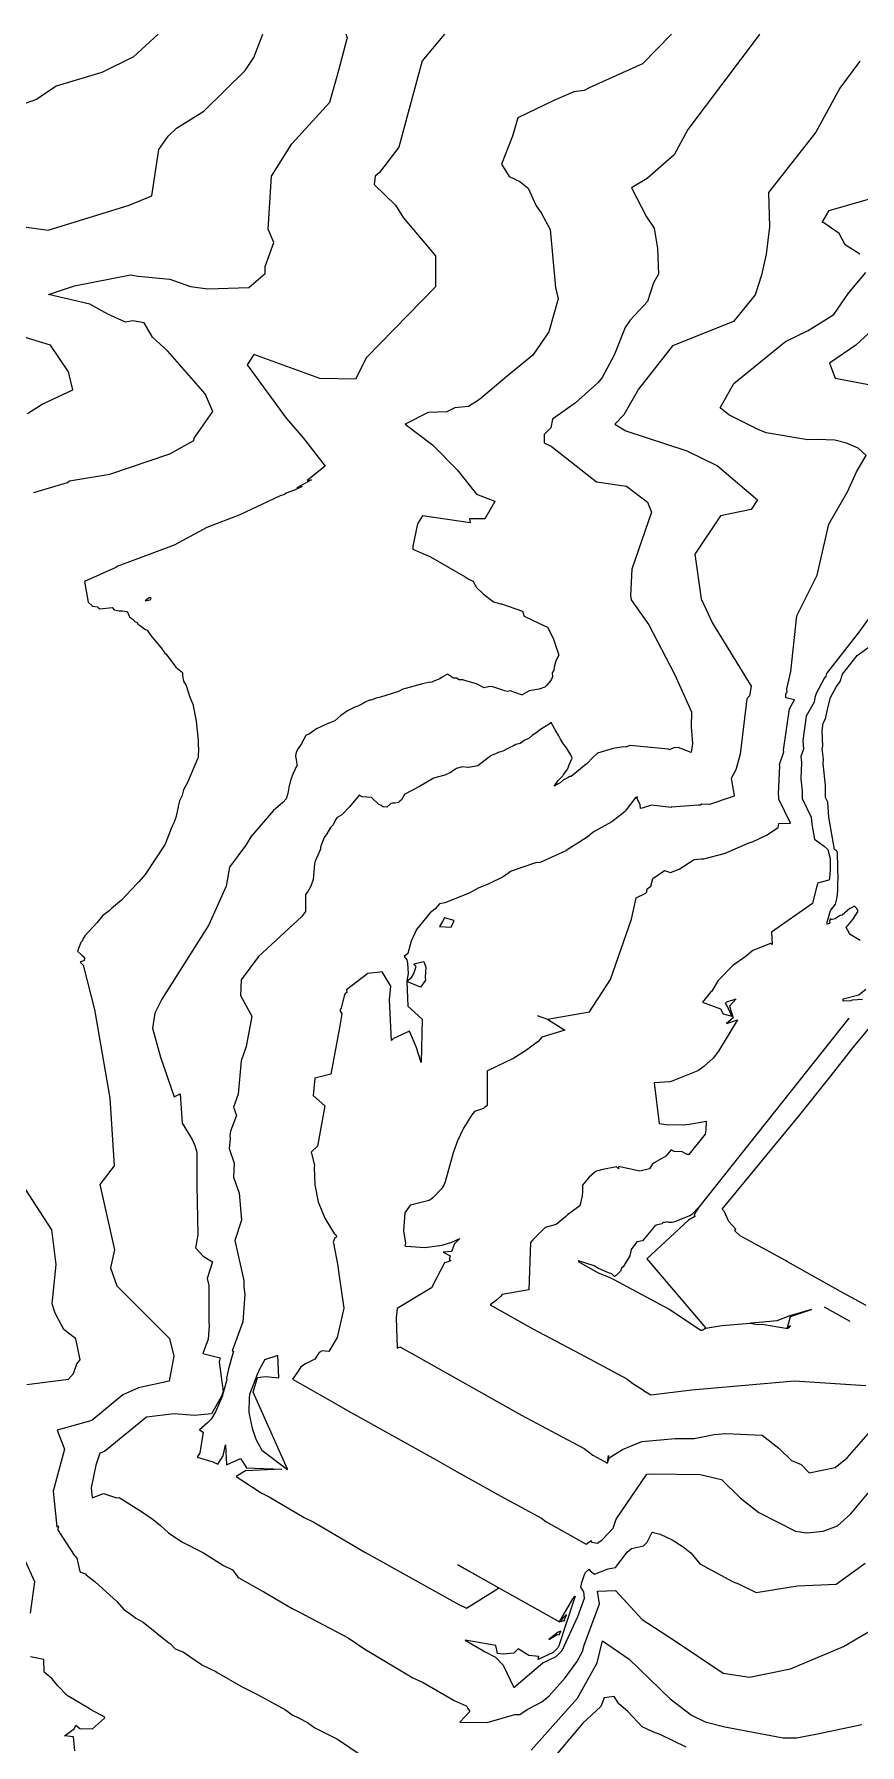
# Model space of a CAD drawing. Header units: metres. Extents: x 808189 to 809552, y 9158146 to 9159172.
# Drawn here: x 808653.3 to 808857.6, y 9158748.9 to 9159172.1 of the extents above; entities that cross this region are included whole.
import ezdxf

# ---------------------------------------------------------------- set-up
doc = ezdxf.new("R2010")
doc.units = ezdxf.units.M
doc.layers.add('C-TOPO-MAJR', color=9, linetype='Continuous')

msp = doc.modelspace()

# ---------------------------------------------------------------- linework, layer by layer
at = {"layer": 'C-TOPO-MAJR', "color": 9, "linetype": 'Continuous', "lineweight": 5}
for points, elevation in [([(808644.84, 9159125.3), (808656.75, 9159123.67), (808676.8, 9159129.83), (808682.39, 9159132.17), (808684.15, 9159143.58), (808686.5, 9159146.92), (808688.52, 9159148.87), (808695.27, 9159153.06), (808705.54, 9159163.15), (808707.66, 9159166.35), (808709.89, 9159172.13)], 2620), ([(808683.99, 9159172.13), (808677.92, 9159166.54), (808670.04, 9159162.65), (808658.74, 9159159.27), (808653.91, 9159155.95), (808649.91, 9159154.54)], 2630), ([(808653.24, 9159058.77), (808661.55, 9159061.19), (808662.03, 9159061.67), (808672, 9159063.31), (808686.89, 9159068.29), (808692.81, 9159071.62), (808692.93, 9159072.19), (808697.52, 9159078.76), (808695.6, 9159083.14), (808686.41, 9159093.7), (808682.6, 9159097.21), (808680.53, 9159100.71), (808677.69, 9159101.25), (808675.91, 9159100.89), (808671.57, 9159102.86), (808667.09, 9159105.31), (808656.86, 9159107.76), (808663.3, 9159109.91), (808677.17, 9159112.63), (808679.06, 9159112.27), (808686.85, 9159111.5), (808691.96, 9159109.67), (808696.26, 9159109.11), (808706.42, 9159109.49), (808710.5, 9159112.94), (808710.48, 9159114.68), (808712.6, 9159120.56), (808711.22, 9159123.87), (808712.05, 9159137.04), (808717.1, 9159144.99), (808726.43, 9159155.35), (808728.68, 9159163.23), (808730.74, 9159171.08), (808730.83, 9159171.16), (808730.51, 9159172.13)], 2610), ([(808754.81, 9159172.13), (808749.32, 9159165.54), (808746.1, 9159153.65), (808743.56, 9159144.22), (808738.79, 9159137.93), (808737.68, 9159137), (808737.43, 9159134.96), (808742.75, 9159129.86), (808744.64, 9159126.78), (808752.64, 9159117.3), (808752.61, 9159109.59), (808735.55, 9159092.17), (808732.81, 9159086.76), (808724.02, 9159086.94), (808707.62, 9159092.89), (808705.99, 9159090.29), (808715.65, 9159077.12), (808719.83, 9159072.3), (808725.33, 9159065.29), (808720.83, 9159061.7), (808721.94, 9159061.87), (808718.33, 9159059.9), (808719.63, 9159060.2), (808717.7, 9159059.3), (808715.68, 9159058.55), (808715.22, 9159058.22), (808714.19, 9159057.91), (808704.16, 9159053.19), (808696.06, 9159050.05), (808687.97, 9159045.7), (808673.98, 9159040.49), (808673.56, 9159040.2), (808665.78, 9159036.69), (808666.64, 9159031.6), (808667.72, 9159030.62), (808668.95, 9159030.46), (808669.25, 9159030.21), (808669.6, 9159030), (808669.6, 9159029.98), (808672.59, 9159030.27), (808673.12, 9159029.74), (808674.35, 9159029.44), (808675.17, 9159029.44), (808676.31, 9159029.31), (808676.87, 9159027.99), (808677.36, 9159027.61), (808677.58, 9159027.48), (808678.23, 9159026.83), (808678.82, 9159026.61), (808678.93, 9159026.21), (808679.58, 9159025.84), (808680.72, 9159024.95), (808681.25, 9159024.67), (808682.06, 9159023.42), (808683.36, 9159021.95), (808683.42, 9159021.9), (808684.72, 9159020.34), (808685.64, 9159019.02), (808685.94, 9159018.74), (808688.35, 9159015.53), (808690, 9159014.18), (808690.04, 9159013.4), (808690.3, 9159012.03), (808690.89, 9159010.98), (808691.85, 9159008.11), (808692.58, 9159006.4), (808693.36, 9159002.21), (808693.92, 9158997.36), (808693.87, 9158995.91), (808693.94, 9158995.59), (808693.85, 9158993.2), (808693.74, 9158992.84), (808691.29, 9158987.04), (808690.23, 9158985.17), (808689.89, 9158983.88), (808689.89, 9158983.8), (808689.3, 9158982.48), (808688.97, 9158981.11), (808688.93, 9158980.99), (808688.4, 9158978.35), (808688.4, 9158978.34), (808688.39, 9158978.32), (808687.9, 9158977.01), (808687.41, 9158976.06), (808685.69, 9158971.73), (808680.78, 9158964.23), (808679.23, 9158962.41), (808678.63, 9158961.86), (808674.92, 9158957.91), (808672.41, 9158955.8), (808671.86, 9158955.24), (808670.26, 9158954.01), (808669.55, 9158953.22), (808668.9, 9158952.38), (808665.81, 9158949.07), (808665.41, 9158948.44), (808665.16, 9158947.78), (808664.88, 9158947.39), (808664.06, 9158945.31), (808665.08, 9158944.24), (808665.59, 9158943.89), (808665.62, 9158943.76), (808665.75, 9158943.54), (808665.67, 9158942.93), (808664.7, 9158942.53), (808665.47, 9158941.82), (808668.22, 9158930.86), (808672.06, 9158908.9), (808673.1, 9158892.12), (808669.54, 9158887.57), (808673.19, 9158871.34), (808672.19, 9158866.9), (808673.74, 9158862.44), (808683.85, 9158852.44), (808686.76, 9158849.45), (808687.84, 9158845.05), (808686.71, 9158838.86), (808679.14, 9158837.27), (808675.24, 9158835.49), (808667.58, 9158829.12), (808658.98, 9158826.79), (808660.79, 9158822.06), (808658.03, 9158811.71), (808658.9, 9158802.87), (808659.41, 9158803.07), (808659.17, 9158802.82), (808659.34, 9158802.65), (808659.06, 9158802.18), (808663.21, 9158795.83), (808663.46, 9158795.62), (808663.86, 9158795.11), (808664.64, 9158791.8), (808664.83, 9158791.66), (808665.99, 9158791.2), (808666.15, 9158791.01), (808668.43, 9158789.22), (808673.73, 9158784.39), (808675.58, 9158782.29), (808677, 9158781.42), (808678.5, 9158780.29), (808680.31, 9158779.25), (808686.62, 9158774.12), (808686.8, 9158774.05), (808686.94, 9158773.97), (808688.22, 9158772.65), (808690.13, 9158771.9), (808690.24, 9158771.85), (808694.73, 9158768.76), (808694.83, 9158768.72), (808694.98, 9158768.63), (808698.27, 9158767.08), (808698.56, 9158766.84), (808704.65, 9158763.36), (808704.8, 9158763.25), (808708.22, 9158761.55), (808708.37, 9158761.49), (808715.49, 9158757.61), (808717.18, 9158756.35), (808718.69, 9158755.61), (808718.89, 9158755.55), (808720.93, 9158754.42), (808722.78, 9158753.16), (808728.32, 9158750.33), (808733.68, 9158746.66)], 2600), ([(808810.99, 9159172.13), (808803.82, 9159164.79), (808790.66, 9159158.84), (808789.42, 9159158.21), (808786.83, 9159157.86), (808781.91, 9159155.74), (808772.97, 9159151.45), (808771.63, 9159146.94), (808768.97, 9159140.01), (808770.87, 9159136.95), (808773.43, 9159135.69), (808775.56, 9159134.08), (808777.52, 9159129.69), (808778.73, 9159127.9), (808780.98, 9159123.83), (808782.27, 9159109.45), (808782.96, 9159106.68), (808780.66, 9159098.53), (808776.7, 9159092.69), (808770.35, 9159087.49), (808763.5, 9159081.72), (808760.76, 9159080.02), (808757.39, 9159079.7), (808755.38, 9159078.68), (808750.79, 9159078.51), (808745.09, 9159075.63), (808751.86, 9159070.53), (808757.95, 9159064.38), (808762.76, 9159058.37), (808767.3, 9159056.57), (808767.28, 9159056.56), (808764.82, 9159052.23), (808760.98, 9159052.21), (808761.22, 9159051.26), (808749.36, 9159052.97), (808748.16, 9159051.02), (808747, 9159045.48), (808746.97, 9159044.72), (808751.35, 9159042.83), (808759.95, 9159037.85), (808760.67, 9159037.36), (808762.04, 9159036.76), (808761.9, 9159036.7), (808762.78, 9159035.28), (808764.39, 9159033.64), (808766.96, 9159031.71), (808768.69, 9159031.24), (808768.96, 9159031.19), (808774.09, 9159029.42), (808774.56, 9159028.12), (808778.15, 9159026.38), (808778.37, 9159026.3), (808778.49, 9159026.29), (808780.29, 9159025.45), (808781.74, 9159022.74), (808783.12, 9159018.54), (808782.38, 9159017.09), (808781.96, 9159015.56), (808781.92, 9159014.8), (808781.46, 9159014.16), (808781.51, 9159013.15), (808781.3, 9159012.54), (808781.08, 9159012.13), (808780.03, 9159010.98), (808779.62, 9159010.61), (808778.25, 9159010.07), (808778.19, 9159010.06), (808778.15, 9159010.05), (808775.75, 9159009.68), (808774.02, 9159008.72), (808773.95, 9159008.67), (808773.87, 9159008.69), (808771.1, 9159009.69), (808770.38, 9159009.54), (808769.69, 9159009.64), (808769.27, 9159009.85), (808766.53, 9159010.71), (808765.74, 9159010.65), (808764.61, 9159010.46), (808762.75, 9159011.45), (808760.09, 9159012.18), (808759.4, 9159012.44), (808758.45, 9159012.39), (808757.81, 9159012.79), (808757.04, 9159012.8), (808755.82, 9159013.66), (808755.66, 9159013.79), (808755.45, 9159013.71), (808754.22, 9159013.02), (808753.71, 9159012.64), (808752.35, 9159012.18), (808751.71, 9159011.84), (808750.89, 9159011.75), (808749.37, 9159011.41), (808745.21, 9159010.24), (808744.53, 9159010.11), (808743.45, 9159009.54), (808739, 9159008.09), (808737.95, 9159007.87), (808736.58, 9159007.4), (808736.28, 9159007.36), (808735.07, 9159006.83), (808734.51, 9159006.43), (808733.38, 9159005.91), (808732.65, 9159005.65), (808730.86, 9159004.74), (808729.22, 9159003.59), (808727.68, 9159002.26), (808726.48, 9159001.76), (808725.79, 9159001.53), (808723.17, 9159000.25), (808721.42, 9158999.08), (808720.52, 9158998.65), (808719.54, 9158996.82), (808719.55, 9158996.65), (808719.44, 9158996.55), (808718.62, 9158995.43), (808718.25, 9158994.65), (808718.05, 9158994.12), (808717.93, 9158993.54), (808718.21, 9158992.22), (808718.26, 9158991.41), (808718.4, 9158991.11), (808718.14, 9158990.9), (808717.09, 9158988.52), (808717.05, 9158988.36), (808716.91, 9158988), (808716.8, 9158987.81), (808716.51, 9158986.45), (808716.41, 9158986.28), (808716.1, 9158984.26), (808715.63, 9158982.94), (808714.85, 9158982.05), (808712.41, 9158979.95), (808706.9, 9158973.56), (808705.65, 9158971.48), (808701.64, 9158966.02), (808700.83, 9158961.38), (808696.49, 9158951.77), (808684.89, 9158933.43), (808683.13, 9158929.96), (808682.59, 9158926.22), (808684.54, 9158919.04), (808687.91, 9158909.21), (808689.42, 9158909.94), (808689.93, 9158902.7), (808692.44, 9158898.7), (808693.05, 9158897.19), (808693.54, 9158895.58), (808693.6, 9158887.41), (808693.8, 9158875.05), (808693.2, 9158871.85), (808695.16, 9158869.79), (808697.44, 9158868.42), (808696.15, 9158864.32), (808696.55, 9158862.53), (808696.53, 9158853.6), (808696.65, 9158852.7), (808696.39, 9158849.29), (808695.05, 9158845.71), (808699.36, 9158844.7), (808699.15, 9158843.98), (808699.07, 9158843.59), (808700.05, 9158836.31), (808699.86, 9158835.61), (808699.59, 9158834.98), (808697.15, 9158830.83), (808693.01, 9158830.41), (808687.95, 9158830.81), (808681.12, 9158829.95), (808670.69, 9158821.51), (808669.53, 9158821.11), (808668.56, 9158818.1), (808667.41, 9158812.52), (808667.66, 9158809.99), (808670.5, 9158811.07), (808673.65, 9158810.02), (808674.35, 9158810.08), (808679.25, 9158807.08), (808679.33, 9158807.06), (808679.4, 9158806.98), (808682.77, 9158804.66), (808684.53, 9158803.14), (808684.7, 9158803.04), (808686.53, 9158801.33), (808689.83, 9158799.15), (808695.21, 9158796.43), (808700.14, 9158793.32), (808702.36, 9158792.22), (808703.71, 9158790.43), (808703.97, 9158790.24), (808709.81, 9158786.93), (808710.1, 9158786.8), (808717.11, 9158782.61), (808719.63, 9158781.39), (808719.91, 9158781.27), (808720.17, 9158781.06), (808731.02, 9158775.4), (808735.36, 9158772.38), (808735.67, 9158772.26), (808746.96, 9158765.47), (808749.53, 9158764.34), (808757.26, 9158759.87), (808760.19, 9158758.57), (808760.33, 9158758.42), (808760.57, 9158757.93), (808761.1, 9158757.18), (808758.66, 9158754.52), (808765.37, 9158754.4), (808772.26, 9158756.44), (808773.48, 9158756.41), (808775.32, 9158757.65), (808778.88, 9158759.56), (808780.74, 9158761.02), (808784.7, 9158765.46), (808787.6, 9158769.47), (808788.98, 9158771.98), (808789.36, 9158773.54), (808793.15, 9158783.76), (808792.72, 9158786.92), (808797.12, 9158787.12), (808803.76, 9158779.95), (808811.22, 9158775.06), (808823.76, 9158766.62), (808830.28, 9158765.65), (808840.45, 9158767.68), (808853.55, 9158773.28), (808864.73, 9158779.81)], 2590), ([(808832.77, 9159172.13), (808832.45, 9159171.62), (808815, 9159148.53), (808811.66, 9159142.32), (808804.94, 9159136.44), (808801.1, 9159134.13), (808804.83, 9159126.92), (808806.73, 9159124.12), (808807.54, 9159119.11), (808807.79, 9159112.78), (808806.52, 9159110.61), (808805.09, 9159106.02), (808800.78, 9159101.38), (808799.49, 9159099.54), (808796.82, 9159092.73), (808793.81, 9159087.2), (808792.83, 9159085.94), (808787.25, 9159080.95), (808781.58, 9159076.87), (808781.1, 9159074.71), (808779.52, 9159073.1), (808779.48, 9159071.06), (808781.18, 9159070.2), (808792.47, 9159061.36), (808799.87, 9159060.32), (808805.02, 9159056.37), (808806.03, 9159053.86), (808801.2, 9159039.76), (808800.83, 9159033.24), (808801, 9159032.21), (808805.4, 9159025.99), (808811.71, 9159013.84), (808815.94, 9159004.51), (808815.88, 9159000.8), (808816.18, 9158996.64), (808815.84, 9158994.38), (808812.64, 9158995.62), (808811.58, 9158995.55), (808810.51, 9158995.05), (808810.28, 9158995.22), (808800.66, 9158996.13), (808799.7, 9158995.76), (808799.02, 9158995.86), (808796.57, 9158995.42), (808792.68, 9158994.29), (808791.42, 9158993.09), (808790.22, 9158991.76), (808790.01, 9158991.62), (808789.86, 9158991.55), (808786.16, 9158988.49), (808785.86, 9158988.51), (808785.42, 9158988.22), (808784.29, 9158987.66), (808783.47, 9158986.93), (808782.93, 9158986.67), (808781.96, 9158986.08), (808782.95, 9158987.48), (808784.09, 9158988.62), (808784.28, 9158988.99), (808785.12, 9158990.01), (808785.45, 9158990.66), (808785.71, 9158991.4), (808786.28, 9158992.7), (808786.34, 9158992.8), (808786.4, 9158993.01), (808786.2, 9158993.64), (808784.85, 9158995.85), (808784.26, 9158996.49), (808783.49, 9158997.75), (808783.08, 9158998.55), (808782.18, 9158999.99), (808782.17, 9159000.02), (808782.15, 9159000.16), (808781.18, 9159001.84), (808780.73, 9159001.45), (808778.57, 9159000.1), (808777.39, 9158999.2), (808776.58, 9158998.74), (808775.79, 9158997.98), (808774.55, 9158997.39), (808773.56, 9158996.65), (808772.47, 9158996.37), (808772.04, 9158996.13), (808770.69, 9158995.52), (808769.26, 9158994.78), (808768.13, 9158994.45), (808767.83, 9158994.27), (808766.21, 9158993.56), (808765.96, 9158993.39), (808763.05, 9158991.09), (808760.74, 9158990.71), (808760.67, 9158990.69), (808760.61, 9158990.67), (808759.24, 9158990.85), (808757.81, 9158990.47), (808756.33, 9158989.46), (808754.94, 9158988.84), (808752.15, 9158988.06), (808751.83, 9158987.89), (808748.63, 9158985.97), (808744.99, 9158984.09), (808744.93, 9158984.06), (808744.23, 9158982.7), (808743.77, 9158982.37), (808743.42, 9158982.07), (808742.52, 9158981.85), (808742, 9158981.89), (808741.56, 9158981.8), (808740.56, 9158980.89), (808739.58, 9158980.99), (808739.16, 9158981.31), (808739.09, 9158981.36), (808738.58, 9158981.57), (808736.79, 9158983.32), (808734.47, 9158983.49), (808733.68, 9158983.86), (808731.33, 9158980.99), (808729.44, 9158979), (808728.3, 9158978.36), (808727.94, 9158977.93), (808727.25, 9158976.56), (808726.6, 9158975.9), (808725.75, 9158974.31), (808725.08, 9158973.43), (808724.21, 9158971.21), (808724.17, 9158971.09), (808724.14, 9158970.49), (808722.81, 9158967.55), (808722.66, 9158966.86), (808722.3, 9158962.98), (808722.3, 9158962.97), (808721.79, 9158961.33), (808721.06, 9158960.01), (808720.42, 9158959.28), (808720.42, 9158955.12), (808719.49, 9158953.8), (808708.81, 9158943.95), (808704.53, 9158938.17), (808704.36, 9158934.28), (808707.2, 9158929.23), (808705.79, 9158921.66), (808704.5, 9158918.13), (808703.81, 9158909.89), (808702.66, 9158906.71), (808703.4, 9158904.64), (808701.9, 9158900.74), (808701.71, 9158899.63), (808701.83, 9158898.96), (808701.52, 9158896.41), (808702.77, 9158892.8), (808702.59, 9158889.34), (808704.04, 9158885.37), (808704.57, 9158878.73), (808702.98, 9158873.72), (808705.22, 9158863.79), (808705.22, 9158862.14), (808705.46, 9158860.34), (808704.94, 9158853.53), (808702.27, 9158846.36), (808702.66, 9158846.27), (808701.38, 9158841.96), (808700.89, 9158839.66), (808700.95, 9158839.26), (808699.79, 9158835.08), (808698.15, 9158831.27), (808697.13, 9158829.47), (808696.28, 9158828.64), (808696.2, 9158828.6), (808694.18, 9158826.85), (808695.14, 9158826.29), (808694.26, 9158821.19), (808693.68, 9158820.05), (808697.55, 9158818.91), (808698.74, 9158818.38), (808700.06, 9158820.4), (808700.64, 9158823.14), (808700.9, 9158818.22), (808704.33, 9158819.75), (808705.73, 9158817.57), (808705.79, 9158817.45), (808714.58, 9158817.08), (808705.56, 9158816.73), (808703.28, 9158815.3), (808709.46, 9158811.22), (808711.47, 9158810.28), (808720.13, 9158805.13), (808722.48, 9158804.04), (808735.15, 9158796.58), (808746.12, 9158790.46), (808758.39, 9158783.62), (808760.31, 9158782.71), (808768.21, 9158787.71), (808768.21, 9158787.73), (808768.18, 9158787.77), (808768.24, 9158787.76), (808768.2, 9158787.78), (808768.2, 9158787.78), (808758.11, 9158793.45), (808768.31, 9158787.74), (808768.31, 9158787.74), (808783.3, 9158779.32), (808783.3, 9158779.32), (808786.61, 9158785), (808787.2, 9158785.73), (808786.77, 9158784.46), (808783.14, 9158773.42), (808782.83, 9158772.89), (808781.69, 9158771.78), (808778.02, 9158770.06), (808778.17, 9158770.74), (808775.66, 9158771.02), (808773.02, 9158772.64), (808771.97, 9158771.61), (808769.34, 9158771.36), (808767.93, 9158771.47), (808767.54, 9158773.49), (808759.92, 9158774.83), (808764.93, 9158771.89), (808767.48, 9158770.64), (808769.37, 9158768.65), (808771.99, 9158763.13), (808779.16, 9158769.18), (808782.49, 9158770.74), (808783.93, 9158772.27), (808787.83, 9158780.68), (808789.49, 9158785.17), (808789.27, 9158786.79), (808788.56, 9158787.91), (808788.92, 9158789.42), (808788.85, 9158789.34), (808789.37, 9158790.79), (808789.74, 9158791.58), (808790.66, 9158792.34), (808790.88, 9158791.95), (808791.97, 9158791.15), (808795.35, 9158792.44), (808797.1, 9158792.77), (808800.06, 9158796.55), (808801.12, 9158797.47), (808804.04, 9158798.14), (808804.96, 9158799.03), (808806.2, 9158801.56), (808808.2, 9158801.07), (808811.15, 9158799.66), (808813.85, 9158797.91), (808815.77, 9158796.41), (808817.98, 9158793.66), (808826.26, 9158789.24), (808827.6, 9158788.77), (808831.92, 9158786.63), (808842.13, 9158788.27), (808851.76, 9158788.66), (808858.88, 9158793.87)], 2580), ([(808857.61, 9159165.42), (808852.65, 9159158.75), (808846.7, 9159147.87), (808835.03, 9159132.98), (808835.2, 9159124.48), (808834.39, 9159117.67), (808833.26, 9159112.48), (808831.73, 9159107.69), (808826.32, 9159101.05), (808811.27, 9159095.01), (808802.84, 9159084.34), (808799.16, 9159077.92), (808796.99, 9159075.65), (808799.73, 9159074), (808814.8, 9159069.07), (808822.4, 9159065.31), (808832.25, 9159056.92), (808830.69, 9159054.5), (808823.09, 9159053), (808816.77, 9159043.49), (808818.34, 9159032.46), (808821.11, 9159026.41), (808830.71, 9159010.81), (808830.25, 9159008.45), (808829.65, 9159007.69), (808827.99, 9158994.02), (808826.93, 9158990.12), (808825.77, 9158988.02), (808826.48, 9158983.81), (808826.47, 9158983.65), (808826.01, 9158983.42), (808820.4, 9158981.57), (808818.46, 9158981.62), (808818.13, 9158981.42), (808817.7, 9158981.36), (808810.95, 9158980.92), (808810.91, 9158980.81), (808806.05, 9158981.43), (808803.71, 9158980.64), (808803.36, 9158980.59), (808803.23, 9158981.51), (808802.44, 9158983.19), (808802.55, 9158983.33), (808802.56, 9158983.47), (808802.24, 9158983.32), (808802.16, 9158983.37), (808799.79, 9158980.22), (808799.66, 9158980.12), (808799.58, 9158979.93), (808799.21, 9158979.58), (808796.2, 9158977.23), (808792.06, 9158974.95), (808791.57, 9158974.63), (808790.13, 9158973.48), (808784.95, 9158970.19), (808784.86, 9158970.09), (808778.52, 9158967.18), (808777.34, 9158967.12), (808771.36, 9158965.04), (808769.32, 9158963.7), (808765.81, 9158961.91), (808763.14, 9158960.89), (808760.96, 9158959.62), (808754.94, 9158957.25), (808753.61, 9158957), (808752.54, 9158955.76), (808751.21, 9158954.67), (808747.89, 9158950.65), (808746.61, 9158947.77), (808745.75, 9158944.7), (808744.88, 9158943.97), (808745.49, 9158943.1), (808745.71, 9158942.33), (808745.84, 9158939.76), (808745.53, 9158937.82), (808746.67, 9158938.74), (808747.27, 9158939.78), (808747.8, 9158941.48), (808747.28, 9158942.17), (808749.73, 9158942.74), (808750.19, 9158941.34), (808750.04, 9158938.8), (808750.12, 9158938.09), (808748.93, 9158936.4), (808745.53, 9158937.75), (808745.54, 9158937.73), (808745.78, 9158931.63), (808749.34, 9158928.43), (808749.04, 9158917.76), (808747.83, 9158921.64), (808746.16, 9158925.48), (808742.23, 9158923.64), (808741.72, 9158923.2), (808741.21, 9158933.23), (808741.54, 9158936.59), (808739.41, 9158940.19), (808738.93, 9158940.1), (808735.89, 9158939.77), (808730.58, 9158935.71), (808730.65, 9158935.03), (808730.31, 9158934.89), (808730.12, 9158934.57), (808729.25, 9158931.16), (808728.92, 9158930.56), (808729.44, 9158929.74), (808728.9, 9158926.81), (808726.7, 9158914.88), (808722.72, 9158913.86), (808722.35, 9158909.57), (808725.23, 9158906.97), (808723.4, 9158896.99), (808721.87, 9158895.51), (808722.7, 9158892.35), (808722.62, 9158891.75), (808722.75, 9158887.5), (808723.61, 9158883.28), (808725.21, 9158879.25), (808727.36, 9158875.68), (808728.13, 9158874.78), (808728.03, 9158874.43), (808727.66, 9158874.36), (808727.27, 9158873.31), (808727.37, 9158873.01), (808728.48, 9158867.38), (808728.57, 9158866.04), (808729.93, 9158856.98), (808728.25, 9158849.66), (808726.19, 9158846.24), (808724.53, 9158846.4), (808723.79, 9158845.97), (808722.76, 9158844.33), (808720.42, 9158843.21), (808719.28, 9158842.4), (808718.63, 9158841.34), (808717.2, 9158839.35), (808725.94, 9158834.43), (808730.84, 9158831.67), (808752.73, 9158819.42), (808757.98, 9158816.47), (808768.76, 9158810.42), (808778.84, 9158804.98), (808779.93, 9158804.16), (808789.85, 9158798.59), (808791.15, 9158799.45), (808791.19, 9158799.08), (808792.72, 9158798.77), (808793.93, 9158799.7), (808796.56, 9158802.53), (808797.28, 9158804.77), (808804.88, 9158815.88), (808806.49, 9158815.98), (808818.06, 9158815.82), (808823.4, 9158814.55), (808827.96, 9158810.03), (808832.56, 9158806.43), (808841.66, 9158801.81), (808844.47, 9158801.4), (808848.52, 9158801.77), (808852.08, 9158803.13), (808855.4, 9158806.05), (808864.39, 9158816.96)], 2570), ([(808857.61, 9159117.69), (808853.95, 9159120.04), (808852.48, 9159122.85), (808848.65, 9159125.49), (808848.28, 9159125.55), (808850.02, 9159128.54), (808868.89, 9159133.93)], 2560), ([(808777.74, 9158929.34), (808780.28, 9158928.43), (808790.74, 9158930.3), (808795.93, 9158938.26), (808801.1, 9158953.15), (808802.26, 9158958.44), (808804.5, 9158959.51), (808804.93, 9158959.99), (808805, 9158960.7), (808805.85, 9158961.37), (808806.37, 9158963.24), (808809.23, 9158965.2), (808810.71, 9158964.77), (808812.88, 9158965.55), (808816.6, 9158967.92), (808818.45, 9158968.09), (808818.99, 9158968.11), (808824.02, 9158969.46), (808824.68, 9158969.7), (808829.98, 9158972.01), (808831.21, 9158972.42), (808834.49, 9158973.95), (808837.34, 9158975.87), (808837.58, 9158976.84), (808840.43, 9158976.97), (808837.57, 9158982.85), (808837.57, 9158983.36), (808837.48, 9158984.22), (808837.78, 9158991.11), (808837.74, 9158991.46), (808838.77, 9158994.56), (808838.74, 9158995.02), (808840.17, 9159005.19), (808841.44, 9159007.46), (808839.27, 9159007.94), (808839.31, 9159009.02), (808839.57, 9159009.35), (808839.58, 9159009.42), (808839.53, 9159010.21), (808840.54, 9159014.48), (808841.96, 9159028.25), (808846.99, 9159038.33), (808849.94, 9159050.89), (808854.64, 9159059.11), (808856.77, 9159063.89), (808859.18, 9159067.9), (808857.15, 9159069.74), (808854.25, 9159070.94), (808851.36, 9159071.66), (808847.05, 9159071.86), (808844.68, 9159071.79), (808834.45, 9159073.51), (808832.44, 9159074.33), (808825.18, 9159077.98), (808823.01, 9159079.66), (808826.43, 9159085.72), (808838.38, 9159095.42), (808839.21, 9159096.13), (808844.82, 9159098.84), (808851.14, 9159102.76), (808854.78, 9159108.03), (808859.1, 9159113.15)], 2560), ([(808869.83, 9159107.38), (808856.63, 9159095.18), (808850.06, 9159090.78), (808851.49, 9159087.04), (808870.61, 9159083.41)], 2550), ([(808651.7, 9159078.3), (808655.26, 9159080.59), (808662.92, 9159084.11), (808661.82, 9159088.57), (808657.38, 9159095.22), (808646.25, 9159098.59)], 2620), ([(808863.74, 9159033.06), (808857.31, 9159024.16), (808849.34, 9159013.99), (808849.15, 9159013.34), (808848.81, 9159012.88), (808846.77, 9159009.04), (808846.47, 9159007.99), (808846.25, 9159006.86), (808844.33, 9159003.44), (808843.49, 9158997.4), (808843.61, 9158995.27), (808843, 9158993.45), (808843.19, 9158991.95), (808843.02, 9158987.93), (808843.32, 9158984.87), (808843.34, 9158983.06), (808845.58, 9158978.44), (808845.71, 9158976.69), (808846.37, 9158972.96), (808848.8, 9158971.27), (808849.64, 9158970.44), (808850.26, 9158968.21), (808850.28, 9158965.41), (808850.04, 9158963.3), (808850.04, 9158963.14), (808850.03, 9158963.03), (808850, 9158962.91), (808849.92, 9158962.81), (808847.1, 9158962.1), (808845.84, 9158957.09), (808835.71, 9158949.95), (808835.92, 9158946.96), (808835.5, 9158947.13), (808831.14, 9158945.41), (808829.44, 9158944.02), (808826.18, 9158941.76), (808822.5, 9158937.99), (808820.95, 9158935.39), (808820.76, 9158935.2), (808818.67, 9158932.67), (808823.15, 9158931.03), (808823.74, 9158929.77), (808825.89, 9158929.19), (808824.69, 9158931.89), (808824.37, 9158932.41), (808824.65, 9158932.71), (808826.99, 9158933.45), (808825.34, 9158931.7), (808826.27, 9158928.8), (808824.63, 9158927.38), (808827.36, 9158928.28), (808822.66, 9158920.56), (808821.28, 9158918.79), (808819.01, 9158916.7), (808817.51, 9158915.68), (808810.92, 9158913.05), (808810.54, 9158912.98), (808806.72, 9158912.67), (808807.9, 9158902.63), (808809.69, 9158902.4), (808813.78, 9158902.33), (808815.46, 9158902.48), (808819.18, 9158903.14), (808819.56, 9158903.25), (808819.5, 9158901.02), (808819.28, 9158899.96), (808815.32, 9158894.97), (808814.9, 9158894.99), (808813.59, 9158895.63), (808811.67, 9158895.74), (808810.87, 9158896.09), (808809.62, 9158894.57), (808806.27, 9158892.68), (808805.54, 9158891.42), (808803.18, 9158890.86), (808797.91, 9158891.99), (808797.89, 9158891.38), (808797.36, 9158891.9), (808793.97, 9158891.26), (808792.47, 9158890.83), (808791.97, 9158890.55), (808790.63, 9158889.34), (808789, 9158887.34), (808788.99, 9158885.87), (808788.85, 9158884.77), (808788.28, 9158882.28), (808785.29, 9158880.07), (808784.91, 9158879.73), (808784.76, 9158879.55), (808782.44, 9158877.68), (808779.77, 9158876.92), (808776.68, 9158873.85), (808776.1, 9158873.16), (808775.66, 9158861.5), (808769.09, 9158860.36), (808768.7, 9158859.8), (808767.73, 9158858.95), (808766.16, 9158857.75), (808776.72, 9158851.82), (808789.61, 9158844.97), (808799.91, 9158839.47), (808801.45, 9158838.3), (808804.07, 9158836.62), (808804.08, 9158836.61), (808805.86, 9158835.47), (808815.99, 9158836.78), (808841.41, 9158839), (808859.03, 9158837.83)], 2550), ([(808857.69, 9158947.95), (808855.2, 9158949.39), (808855.06, 9158949.62), (808854.24, 9158951.14), (808855.88, 9158953.07), (808857.21, 9158955.16), (808856.77, 9158955.88), (808856.27, 9158956.38), (808855.36, 9158955.89), (808855.13, 9158955.83), (808853.24, 9158954.17), (808852.7, 9158954.12), (808851.81, 9158953.48), (808851.48, 9158953.3), (808850.45, 9158953.01), (808850.3, 9158953.35), (808850.07, 9158952.68), (808850.19, 9158952.39), (808850.03, 9158952.11), (808849.52, 9158951.94), (808849.53, 9158952.41), (808850.32, 9158955.37), (808850.41, 9158955.39), (808851.59, 9158956.86), (808851.94, 9158958.54), (808852.15, 9158960.24), (808852.18, 9158962.51), (808852.22, 9158962.82), (808852.09, 9158969.52), (808851.97, 9158969.95), (808851.81, 9158970.11), (808851.34, 9158970.43), (808849.93, 9158978.39), (808849.65, 9158982.14), (808849.1, 9158983.28), (808849.08, 9158986.38), (808848.55, 9158991.64), (808848.6, 9158992.78), (808848.27, 9158995.45), (808848.44, 9158995.98), (808848.23, 9158999.79), (808848.5, 9159001.69), (808849.1, 9159002.77), (808849.63, 9159005.48), (808850.36, 9159008), (808851.78, 9159010.71), (808852.73, 9159012.01), (808853.26, 9159013.81), (808856.93, 9159018.39), (808864.8, 9159024.15)], 2540), ([(808858.21, 9158933.33), (808855.66, 9158933.13), (808855.4, 9158933.02), (808853.46, 9158932.9), (808853.47, 9158933.03), (808853.46, 9158933.07), (808853.44, 9158933.48), (808857.34, 9158934.45), (808859.07, 9158935.87)], 2540), ([(808854.84, 9158928.71), (808850.37, 9158923.07), (808842.47, 9158913.11), (808821.84, 9158887.09), (808817.75, 9158881.93), (808816.01, 9158880.1), (808815.98, 9158880.06), (808815.49, 9158879.77), (808815.34, 9158879.76), (808815.3, 9158879.71), (808812.12, 9158878.44), (808812.17, 9158878.37), (808811.19, 9158878.18), (808810.43, 9158878.12), (808810.3, 9158878.18), (808809.91, 9158878.28), (808809.37, 9158878.15), (808808.91, 9158878.14), (808808.59, 9158877.81), (808807.19, 9158877.45), (808806.71, 9158877.07), (808803.8, 9158873.62), (808802.43, 9158873.36), (808801.02, 9158871.49), (808800.69, 9158869.92), (808799.06, 9158867.2), (808798.62, 9158866.86), (808798.34, 9158866.1), (808797.33, 9158865.05), (808796.91, 9158864.78), (808796.26, 9158865.43), (808795.43, 9158865.66), (808792.96, 9158866.79), (808791.9, 9158867.4), (808788.26, 9158868.6), (808788.16, 9158868.64), (808788.13, 9158868.66), (808788.1, 9158868.69), (808788.09, 9158868.7), (808788.04, 9158868.7), (808787.87, 9158868.5), (808792.85, 9158865.7), (808795.58, 9158864.64), (808796.71, 9158864.04), (808810.44, 9158856.71), (808810.44, 9158856.71), (808810.45, 9158856.7), (808818.29, 9158851.5), (808818.61, 9158851.49), (808819.43, 9158851.97), (808823.48, 9158852.66), (808830.56, 9158853.21)], 2540), ([(808859.15, 9158857.62), (808853.51, 9158860.63), (808839.67, 9158868.45), (808839.33, 9158868.64), (808839.28, 9158868.66), (808839.2, 9158868.72), (808827.95, 9158874.85), (808826.62, 9158876.09), (808826.92, 9158876.52), (808825.21, 9158878.35), (808824, 9158880.92), (808823.56, 9158881.47), (808842.71, 9158904.81), (808850.25, 9158914.15), (808855.92, 9158921.44), (808862.75, 9158929.72)], 2540), ([(808780.28, 9158928.43), (808784.64, 9158925.71), (808778.89, 9158923.97), (808778.04, 9158922.95), (808774.84, 9158920.58), (808772.02, 9158918.82), (808765.51, 9158915.65), (808765.38, 9158915.6), (808765.36, 9158915.59), (808765.4, 9158907.11), (808764.82, 9158906.68), (808764.5, 9158906.36), (808762.29, 9158905.61), (808761.62, 9158904.77), (808759.56, 9158901.46), (808758.08, 9158898.36), (808756.99, 9158895.35), (808754.99, 9158888.21), (808754.65, 9158887.37), (808754.1, 9158886.47), (808751.98, 9158884.26), (808751.56, 9158883.88), (808751.03, 9158883.57), (808746.46, 9158882.4), (808746.36, 9158882.41), (808745.05, 9158880.5), (808744.7, 9158876.1), (808745.16, 9158873.04), (808745.05, 9158872.4), (808745.29, 9158872.31), (808745.31, 9158872.31), (808750, 9158871.95), (808754.27, 9158872.5), (808756.65, 9158873.27), (808758.65, 9158874.22), (808757.31, 9158872.86), (808756.58, 9158870.94), (808754.47, 9158870.83), (808756.2, 9158869.86), (808755.97, 9158868.96), (808756.38, 9158868.75), (808755.72, 9158868.45), (808754.86, 9158868.15), (808751.6, 9158861.95), (808743.11, 9158856.85), (808742.91, 9158854.58), (808743.16, 9158847.06), (808743.8, 9158847.36), (808747.64, 9158845.2), (808769.21, 9158833.1), (808773.91, 9158830.46), (808782.51, 9158825.89), (808789.38, 9158822.22), (808791.55, 9158820.57), (808795.13, 9158818.59), (808795.43, 9158820.49), (808795.18, 9158818.68), (808795.61, 9158819.9), (808798.89, 9158821.95), (808803.66, 9158823.95), (808811.86, 9158824.69), (808816.56, 9158824.72), (808821.55, 9158825.73), (808824.45, 9158825.93), (808833.46, 9158825.51), (808837.54, 9158822.34), (808840.69, 9158819.3), (808843.08, 9158818.27), (808845.08, 9158816.18), (808851.52, 9158817.54), (808854.49, 9158819.9), (808860.26, 9158826.51)], 2560), ([(808651.53, 9158838.05), (808661.85, 9158839.4), (808663.02, 9158840.78), (808663.88, 9158843.16), (808664.66, 9158844.16), (808663.65, 9158849.36), (808660.66, 9158851.63), (808658.51, 9158855.74), (808657.76, 9158858.01), (808658.76, 9158867.76), (808657.71, 9158876.31), (808649.23, 9158889.45)], 2610), ([(808817.75, 9158881.93), (808816.58, 9158880.15), (808816.79, 9158879.63), (808815.2, 9158878.71), (808804.91, 9158869.12), (808819.45, 9158852.03), (808823.48, 9158852.66)], 2540), ([(808855.23, 9158853.64), (808848.87, 9158857.21)], 2540), ([(808652.39, 9158781.51), (808653.44, 9158789.23), (808650.66, 9158795.45)], 2610), ([(808776.31, 9158747.58), (808787.76, 9158760.45), (808792.59, 9158769.21), (808793.95, 9158774.68), (808800.55, 9158770.08), (808810.63, 9158760.32), (808815.97, 9158756.29), (808819.34, 9158754.63), (808824.18, 9158753.39), (808838.59, 9158750.63), (808841.94, 9158750.61), (808846.73, 9158751.58), (808858.12, 9158753.98)], 2600), ([(808663.4, 9158747.41), (808663.03, 9158750.92), (808660.82, 9158751.11), (808663.22, 9158752.84), (808663.6, 9158753.78), (808664.61, 9158752.94), (808667.73, 9158752.87), (808670.71, 9158755.49), (808670.8, 9158755.74), (808667.29, 9158757.63), (808667.16, 9158757.73), (808661.48, 9158761.16), (808659.15, 9158763.54), (808657.79, 9158765.28), (808655.81, 9158766.9), (808655.8, 9158766.92), (808655.78, 9158766.94), (808655.68, 9158770.04), (808652.38, 9158770.66)], 2610), ([(808814.64, 9158748.33), (808808.38, 9158751.41), (808806.18, 9158752.21), (808803.74, 9158753.33), (808800.19, 9158757.17), (808797.95, 9158759.09), (808796.82, 9158760.89), (808794.32, 9158760.54), (808793.51, 9158758.39), (808789.09, 9158754.25), (808780.54, 9158744.2)], 2610)]:
    msp.add_lwpolyline(points, dxfattribs=dict(at, elevation=elevation))
for points, elevation in [([(808682.04, 9159032.17), (808682.16, 9159032.34), (808682.22, 9159032.6), (808682.12, 9159032.67), (808681.79, 9159032.72), (808681.74, 9159032.68), (808680.78, 9159031.96), (808682.04, 9159032.17)], 2600), ([(808753.56, 9158951.39), (808756.48, 9158951.22), (808757.23, 9158952.87), (808754.85, 9158953.48), (808754.3, 9158952.63), (808753.56, 9158951.39)], 2570), ([(808832.68, 9158853.36), (808830.56, 9158853.21), (808832.25, 9158852.91), (808833.45, 9158853), (808839.29, 9158851.97), (808839.62, 9158851.97), (808839.65, 9158851.97), (808839.79, 9158851.99), (808840.21, 9158852.35), (808840.42, 9158852.57), (808839.77, 9158852.18), (808839.7, 9158852.15), (808840.4, 9158854.88), (808845.61, 9158856.6), (808840.25, 9158855.07), (808837.05, 9158853.85), (808837.05, 9158853.85), (808832.68, 9158853.36), (808832.68, 9158853.36)], 2540), ([(808707.25, 9158827.27), (808707.99, 9158825.03), (808708.25, 9158824.38), (808709.66, 9158821.83), (808715.98, 9158817.06), (808715.97, 9158817.09), (808715.96, 9158817.12), (808707.46, 9158836.16), (808708.56, 9158839.79), (808710.52, 9158840.04), (808713.84, 9158839.69), (808713.6, 9158845.24), (808710.31, 9158844.14), (808710.19, 9158843.88), (808709.05, 9158841.84), (808708.49, 9158840.5), (808706.62, 9158835.56), (808706.48, 9158834.73), (808706.41, 9158831.26), (808706.5, 9158830.69), (808707.25, 9158827.27)], 2580), ([(808784.3, 9158779.68), (808784.34, 9158779.51), (808784.98, 9158781.11), (808784.9, 9158781.09), (808783.31, 9158779.32), (808784.3, 9158779.68)], 2580), ([(808780.66, 9158774.96), (808782.67, 9158776.21), (808783.24, 9158776.1), (808783.58, 9158777.01), (808782.95, 9158776.78), (808780.66, 9158774.96)], 2580)]:
    msp.add_lwpolyline(points, close=True, dxfattribs=dict(at, elevation=elevation))

doc.saveas('drawing.dxf')
